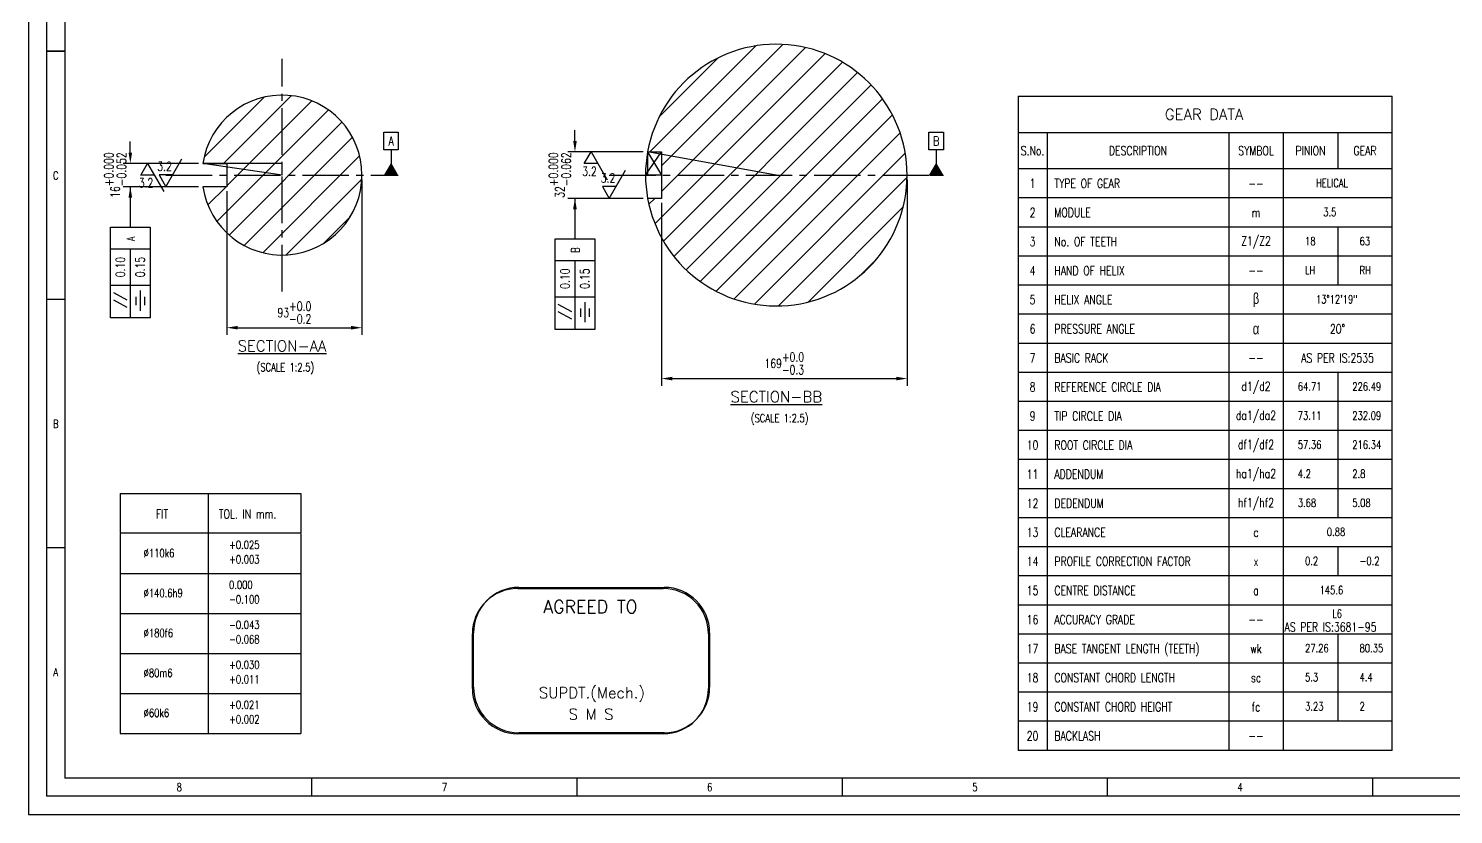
# Model space of a CAD drawing. Extents: x -2528 to 6089, y -2362 to 1067.
# Drawn here: x 5495.3 to 5887.5, y 490.2 to 706.5 of the extents above; entities that cross this region are included whole.
import ezdxf
from ezdxf.enums import TextEntityAlignment as Align

# ---------------------------------------------------------------- set-up
doc = ezdxf.new("R2010")
doc.units = 0
doc.header["$LTSCALE"] = 16
doc.header["$MEASUREMENT"] = 0
doc.linetypes.add('0', pattern=[100000, 100000, 0])
doc.linetypes.add('C2', pattern=[1.175, 0.8, -0.125, 0.125, -0.125])
doc.layers.get('0').update_dxf_attribs({"linetype": 'CONTINUOUS'})
doc.layers.get('DEFPOINTS').update_dxf_attribs({"linetype": 'CONTINUOUS'})
doc.layers.add('DIM', color=2, linetype='CONTINUOUS')
doc.layers.add('TXT', color=4, linetype='CONTINUOUS')
doc.styles.add('ROMANS', font='ROMANS.shx', dxfattribs={"width": 0.75, "height": 2.5})
doc.styles.add('ROMANT', font='ROMANT.shx', dxfattribs={"width": 0.75, "height": 2.75})
doc.styles.add('STYLE1', font='greeks.shx', dxfattribs={"width": 0.75, "height": 2.5})
doc.dimstyles.get("Standard").update_dxf_attribs({"dimtxt": 0.18, "dimasz": 3, "dimexe": 2, "dimexo": 1.25, "dimgap": 1.25, "dimtad": 1, "dimzin": 0, "dimdsep": 46, "dimtxsty": 'ROMANS', "dimcen": 0, "dimclrd": 2, "dimclre": 2, "dimclrt": 2, "dimadec": 0, "dimazin": 0, "dimtfac": 1, "dimtix": 1, "dimtofl": 0, "dimtmove": 0, "dimatfit": 1, "dimfxl": 0, "dimtvp": 1, "dimtolj": 1, "dimtzin": 0, "dimarcsym": 0})

# ---------------------------------------------------------------- blocks, each defined once
blk = doc.blocks.new('fit_heading')
at = {"layer": 'TXT', "color": 7, "linetype": '0'}
for p, q in [((0, 0), (49.72, 0)), ((0, 0), (0, -10.83)), ((24.22, 0.07), (24.22, -10.83)), ((49.72, 0), (49.72, -10.83)), ((0, -10.83), (49.72, -10.83))]:
    blk.add_line(p, q, dxfattribs=at)
at = {"color": 3, "style": 'ROMANS', "width": 0.75}
for s, p in [('FIT', (9.85, -6.89)), ('TOL. IN mm.', (27.19, -6.89))]:
    blk.add_text(s, height=2.5, dxfattribs=at).set_placement(p)
blk = doc.blocks.new('*D89')
at = {"color": 2, "lineweight": -2, "transparency": 16777216}
for p, q in [((5523.3, 672.35), (5523.3, 675.35)), ((5542.05, 669.35), (5521.3, 669.35)), ((5542.05, 662.95), (5521.3, 662.95)), ((5523.3, 659.95), (5523.3, 656.95))]:
    blk.add_line(p, q, dxfattribs=at)
at = {"color": 2, "transparency": 16777216}
for points in [[(5522.8, 672.35), (5523.8, 672.35), (5523.3, 669.35)], [(5522.8, 659.95), (5523.8, 659.95), (5523.3, 662.95)]]:
    blk.add_solid(points, dxfattribs=at)
at = {"layer": 'DEFPOINTS', "color": 0, "transparency": 16777216}
for p in [(5543.3, 669.35), (5523.3, 662.95), (5543.3, 662.95)]:
    blk.add_point(p, dxfattribs=at)
at = {"color": 3, "transparency": 16777216, "insert": (5519.13, 666.15), "char_height": 2.5, "attachment_point": 5, "rotation": 89.9998, "style": 'ROMANS'}
blk.add_mtext('\\A1;16\\S+0.000^ -0.052;', dxfattribs=at)
blk = doc.blocks.new('*D90')
at = {"color": 2, "lineweight": -2, "transparency": 16777216}
for p, q in [((5587.06, 664.9), (5587.06, 622.15)), ((5549.86, 661.7), (5549.86, 622.15)), ((5552.86, 624.15), (5584.06, 624.15))]:
    blk.add_line(p, q, dxfattribs=at)
at = {"color": 2, "transparency": 16777216}
for points in [[(5552.86, 624.65), (5552.86, 623.65), (5549.86, 624.15)], [(5584.06, 624.65), (5584.06, 623.65), (5587.06, 624.15)]]:
    blk.add_solid(points, dxfattribs=at)
at = {"layer": 'DEFPOINTS', "color": 0, "transparency": 16777216}
for p in [(5549.86, 662.95), (5587.06, 666.15), (5587.06, 624.15)]:
    blk.add_point(p, dxfattribs=at)
at = {"color": 3, "transparency": 16777216, "insert": (5568.46, 628.32), "char_height": 2.5, "attachment_point": 5, "style": 'ROMANS'}
blk.add_mtext('\\A1;93\\S+0.0^ -0.2;', dxfattribs=at)
blk = doc.blocks.new('32delB')
at = {"color": 2}
for p, q in [((-1.87, -3.25), (0, 0)), ((0, 0), (4.45, -7.71)), ((1.87, -3.25), (-1.87, -3.25))]:
    blk.add_line(p, q, dxfattribs=at)
at = {"color": 3, "style": 'ROMANS', "width": 0.75}
blk.add_text('3.2', height=2.5, dxfattribs=at).set_placement((-2.45, -6.59))
blk = doc.blocks.new('32delA')
at = {"color": 2}
for p, q in [((0, 0), (4.45, 7.71)), ((-1.87, 3.25), (0, 0)), ((1.87, 3.25), (-1.87, 3.25))]:
    blk.add_line(p, q, dxfattribs=at)
at = {"color": 3, "style": 'ROMANS', "width": 0.75}
blk.add_text('3.2', height=2.5, dxfattribs=at).set_placement((-2.34, 4.35))
blk = doc.blocks.new('SEC_A')
at = {"layer": 'DIM', "color": 7, "style": 'ROMANT'}
blk.add_text('%%USECTION-AA', height=3, dxfattribs=at).set_placement((0, 0), align=Align.MIDDLE)
blk = doc.blocks.new('DATUMA')
h = blk.add_hatch(color=2)
h.dxf.hatch_style = 1
h.paths.add_polyline_path([(-1.8, 0), (1.8, 0), (0, 3.12)])
at = {"color": 2}
for p, q in [((0, 6.93), (0, 3.12)), ((0, 3.12), (-1.8, 0)), ((-1.8, 0), (1.8, 0)), ((1.8, 0), (0, 3.12))]:
    blk.add_line(p, q, dxfattribs=at)
blk.add_lwpolyline([(-1.98, 11.78), (1.98, 11.78), (1.98, 6.93), (-1.98, 6.93)], close=True, dxfattribs=at)
at = {"color": 3, "style": 'ROMANS', "width": 0.75}
blk.add_text('A', height=2.5, dxfattribs=at).set_placement((0, 9.35), align=Align.MIDDLE_CENTER)
blk = doc.blocks.new('keyway_geotol')
at = {"color": 2}
for p, q in [((0, 0), (0, -11.16)), ((-5.43, -17.13), (5.43, -17.13)), ((0, -17.13), (0, -36.06)), ((-5.43, -27.09), (0, -27.09)), ((0, -27.09), (5.43, -27.09))]:
    blk.add_line(p, q, dxfattribs=at)
at = {"color": 3}
for p, q in [((-4.67, -29.14), (-0.94, -31.12)), ((-4.67, -31.17), (-0.94, -33.15)), ((1.52, -30.27), (1.52, -32.57)), ((2.72, -28.59), (2.72, -34.11)), ((3.91, -30.27), (3.91, -32.57))]:
    blk.add_line(p, q, dxfattribs=at)
at = {"color": 2}
blk.add_lwpolyline([(-5.43, -11.16), (5.43, -11.16), (5.43, -36.06), (-5.43, -36.06)], close=True, dxfattribs=at)
blk.add_solid([(-0.5, -3), (0.5, -3), (0, 0)], dxfattribs=at)
at = {"color": 3, "style": 'ROMANS', "width": 0.75}
for s, p in [('0.10', (-2.72, -22.11)), ('0.15', (2.72, -22.11))]:
    blk.add_text(s, height=2.5, rotation=90, dxfattribs=at).set_placement(p, align=Align.MIDDLE_CENTER)
blk = doc.blocks.new('dit_lineitem')
at = {"layer": 'TXT', "color": 7, "linetype": '0'}
for p, q in [((0, 0), (0, -11)), ((24.22, 0.07), (24.22, -11)), ((49.72, 0), (49.72, -11))]:
    blk.add_line(p, q, dxfattribs=at)
at = {"layer": 'TXT', "color": 2, "linetype": '0'}
blk.add_line((0, -11), (49.72, -11), dxfattribs=at)
blk = doc.blocks.new('Geartable_y')
for p, q in [((0, 0), (0, -180)), ((0, 0), (103, 0)), ((103, -180), (103, 0)), ((0, -10), (103, -10)), ((8, -10), (8, -180)), ((58, -10), (58, -180)), ((73, -10), (73, -180)), ((88, -10), (88, -20)), ((103, -20), (0, -20)), ((88, -36), (88, -52)), ((88, -76), (88, -100)), ((88, -100), (88, -116)), ((88, -124), (88, -132)), ((88, -148), (88, -172))]:
    blk.add_line(p, q)
at = {"color": 2}
for p, q in [((103, -28), (0, -28)), ((103, -36), (0, -36)), ((103, -44), (0, -44)), ((103, -52), (0, -52)), ((103, -60), (0, -60)), ((103, -68), (0, -68)), ((103, -76), (0, -76)), ((103, -84), (0, -84)), ((103, -92), (0, -92)), ((103, -100), (0, -100)), ((103, -108), (0, -108)), ((103, -116), (0, -116)), ((103, -124), (0, -124)), ((103, -132), (0, -132)), ((103, -140), (0, -140)), ((103, -148), (0, -148)), ((103, -156), (0, -156)), ((103, -164), (0, -164)), ((103, -172), (0, -172)), ((103, -180), (0, -180))]:
    blk.add_line(p, q, dxfattribs=at)
at = {"color": 7, "style": 'ROMANS', "width": 0.75}
for s, p in [('S.No.', (4, -15)), ('DESCRIPTION', (33, -15)), ('SYMBOL', (65.5, -15)), ('PINION', (80.5, -15)), ('GEAR', (95.5, -15))]:
    blk.add_text(s, height=2.5, dxfattribs=at).set_placement(p, align=Align.MIDDLE)
at = {"color": 3, "width": 0.75}
for s, height, style, p in [('1', 2.5, 'ROMANS', (4, -24)), ('--', 2.5, 'ROMANS', (65.5, -24)), ('2', 2.5, 'ROMANS', (4, -32)), ('m', 2.5, 'ROMANS', (65.5, -32)), ('3', 2.5, 'ROMANS', (4, -40)), ('Z1/Z2', 2.5, 'ROMANS', (65.5, -40)), ('4', 2.5, 'ROMANS', (4, -48)), ('--', 2.5, 'ROMANS', (65.5, -48)), ('5', 2.5, 'ROMANS', (4, -56)), ('b', 3, 'STYLE1', (65.5, -56)), ('6', 2.5, 'ROMANS', (4, -64)), ('a', 3.12, 'STYLE1', (65.5, -64)), ('20%%D', 2.5, 'ROMANS', (87.93, -64.01)), ('7', 2.5, 'ROMANS', (4, -72)), ('--', 2.5, 'ROMANS', (65.5, -72)), ('AS PER IS:2535', 2.5, 'ROMANS', (87.93, -72.01)), ('d1/d2', 2.5, 'ROMANS', (65.5, -80)), ('8', 2.5, 'ROMANS', (4, -80)), ('da1/da2', 2.5, 'ROMANS', (65.5, -88)), ('9', 2.5, 'ROMANS', (4, -88)), ('df1/df2', 2.5, 'ROMANS', (65.5, -96)), ('10', 2.5, 'ROMANS', (4, -96)), ('11', 2.5, 'ROMANS', (4, -104)), ('ha1/ha2', 2.5, 'ROMANS', (65.5, -104)), ('12', 2.5, 'ROMANS', (4, -112)), ('hf1/hf2', 2.5, 'ROMANS', (65.5, -112)), ('13', 2.5, 'ROMANS', (4, -120)), ('c', 2.5, 'ROMANS', (65.5, -120)), ('14', 2.5, 'ROMANS', (4, -128)), ('x', 2.5, 'ROMANS', (65.5, -128)), ('15', 2.5, 'ROMANS', (4, -136)), ('a', 2.5, 'ROMANS', (65.5, -136)), ('16', 2.5, 'ROMANS', (4, -144)), ('--', 2.5, 'ROMANS', (65.5, -144)), ('17', 2.5, 'ROMANS', (4, -152)), ('wk', 2.5, 'ROMANS', (65.5, -152)), ('18', 2.5, 'ROMANS', (4, -160)), ('sc', 2.5, 'ROMANS', (65.5, -160)), ('19', 2.5, 'ROMANS', (4, -168)), ('fc', 2.5, 'ROMANS', (65.5, -168)), ('20', 2.5, 'ROMANS', (4, -176)), ('--', 2.5, 'ROMANS', (65.5, -176))]:
    blk.add_text(s, height=height, dxfattribs=dict(at, style=style)).set_placement(p, align=Align.MIDDLE)
at = {"color": 3, "style": 'ROMANS', "width": 0.75}
for s, p in [('TYPE OF GEAR', (10, -25.25)), ('MODULE', (10, -33.25)), ('No. OF TEETH', (10, -41.25)), ('HAND OF HELIX', (10, -49.25)), ('HELIX ANGLE', (10, -57.25)), ('PRESSURE ANGLE', (10, -65.25)), ('BASIC RACK', (10, -73.25)), ('REFERENCE CIRCLE DIA', (10, -81.25)), ('TIP CIRCLE DIA', (10, -89.25)), ('ROOT CIRCLE DIA', (10, -97.25)), ('ADDENDUM', (10, -105.25)), ('DEDENDUM', (10, -113.25)), ('CLEARANCE', (10, -121.25)), ('PROFILE CORRECTION FACTOR', (10, -129.25)), ('CENTRE DISTANCE', (10, -137.25)), ('ACCURACY GRADE', (10, -145.25)), ('AS PER IS:3681-95', (73.35, -147.28)), ('BASE TANGENT LENGTH (TEETH)', (10, -153.25)), ('CONSTANT CHORD LENGTH', (10, -161.25)), ('CONSTANT CHORD HEIGHT', (10, -169.25)), ('BACKLASH', (10, -177.25))]:
    blk.add_text(s, height=2.5, dxfattribs=at).set_placement(p)
at = {"layer": 'DIM', "color": 7, "style": 'ROMANT'}
blk.add_text('GEAR DATA', height=3, dxfattribs=at).set_placement((51.21, -5), align=Align.MIDDLE)
blk = doc.blocks.new('*D104')
at = {"color": 2, "lineweight": -2, "transparency": 16777216}
for p, q in [((5645.68, 675.55), (5645.68, 678.55)), ((5664.43, 672.55), (5643.68, 672.55)), ((5664.43, 659.75), (5643.68, 659.75)), ((5645.68, 656.75), (5645.68, 653.75))]:
    blk.add_line(p, q, dxfattribs=at)
at = {"color": 2, "transparency": 16777216}
for points in [[(5645.18, 675.55), (5646.18, 675.55), (5645.68, 672.55)], [(5645.18, 656.75), (5646.18, 656.75), (5645.68, 659.75)]]:
    blk.add_solid(points, dxfattribs=at)
at = {"layer": 'DEFPOINTS', "color": 0, "transparency": 16777216}
for p in [(5665.68, 672.55), (5645.68, 659.75), (5665.68, 659.75)]:
    blk.add_point(p, dxfattribs=at)
at = {"color": 3, "transparency": 16777216, "insert": (5641.51, 666.15), "char_height": 2.5, "attachment_point": 5, "rotation": 89.9998, "style": 'ROMANS'}
blk.add_mtext('\\A1;32\\S+0.000^ -0.062;', dxfattribs=at)
blk = doc.blocks.new('*D105')
at = {"color": 2, "lineweight": -2, "transparency": 16777216}
for p, q in [((5737.1, 664.9), (5737.1, 608.15)), ((5669.5, 658.5), (5669.5, 608.15)), ((5672.5, 610.15), (5734.1, 610.15))]:
    blk.add_line(p, q, dxfattribs=at)
at = {"color": 2, "transparency": 16777216}
for points in [[(5672.5, 610.65), (5672.5, 609.65), (5669.5, 610.15)], [(5734.1, 610.65), (5734.1, 609.65), (5737.1, 610.15)]]:
    blk.add_solid(points, dxfattribs=at)
at = {"layer": 'DEFPOINTS', "color": 0, "transparency": 16777216}
for p in [(5737.1, 666.15), (5669.5, 659.75), (5737.1, 610.15)]:
    blk.add_point(p, dxfattribs=at)
at = {"color": 3, "transparency": 16777216, "insert": (5703.3, 614.32), "char_height": 2.5, "attachment_point": 5, "style": 'ROMANS'}
blk.add_mtext('\\A1;169\\S+0.0^ -0.3;', dxfattribs=at)
blk = doc.blocks.new('SEC_B')
at = {"layer": 'DIM', "color": 7, "style": 'ROMANT'}
blk.add_text('%%USECTION-BB', height=3, dxfattribs=at).set_placement((0, 0), align=Align.MIDDLE)
blk = doc.blocks.new('DATUMB')
h = blk.add_hatch(color=2)
h.dxf.hatch_style = 1
h.paths.add_polyline_path([(-1.8, 0), (1.8, 0), (0, 3.12)])
at = {"color": 2}
for p, q in [((-1.98, 11.78), (1.98, 11.78)), ((-1.98, 6.93), (-1.98, 11.78)), ((1.98, 11.78), (1.98, 6.93)), ((1.98, 6.93), (-1.98, 6.93)), ((0, 6.93), (0, 3.12)), ((0, 3.12), (-1.8, 0)), ((-1.8, 0), (1.8, 0)), ((1.8, 0), (0, 3.12))]:
    blk.add_line(p, q, dxfattribs=at)
at = {"color": 3, "style": 'ROMANS', "width": 0.75}
blk.add_text('B', height=2.5, dxfattribs=at).set_placement((0, 9.35), align=Align.MIDDLE_CENTER)

msp = doc.modelspace()

# ---------------------------------------------------------------- hatches: boundary and pattern name
h = msp.add_hatch()
h.set_pattern_fill('ANSI31', color=2, scale=40, style=0)
h.set_pattern_definition([(45, (4685.8544, -3.851), (-3.535534, 3.535534), [])])
edge = h.paths.add_edge_path()
edge.add_line((5665.6778618, 672.5489486), (5669.5044055, 672.5489486))
edge.add_line((5669.5044055, 672.5489486), (5669.5044055, 659.7489486))
edge.add_line((5669.5044055, 659.7489486), (5665.6778618, 659.7489486))
edge.add_arc((5701.1044055, 666.1489486), 36, 190.240348321, 529.759651679)
h = msp.add_hatch()
h.set_pattern_fill('ANSI31', color=2, scale=40, style=0)
h.set_pattern_definition([(45, (4805.0623, -3.851), (-3.535534, 3.535534), [])])
edge = h.paths.add_edge_path()
edge.add_line((5543.2962531, 669.3489486), (5549.8622817, 669.3489486))
edge.add_line((5549.8622817, 669.3489486), (5549.8622817, 662.9489486))
edge.add_line((5549.8622817, 662.9489486), (5543.2962531, 662.9489486))
edge.add_arc((5565.0622817, 666.1489486), 22, 188.363601789, 531.636398211)

# ---------------------------------------------------------------- linework, layer by layer
for p, q in [((5500.271751, 905.2139928), (5500.271751, 495.2139928)), ((5505.271751, 900.2139928), (5505.271751, 500.2139928)), ((5629.9428776, 552.4139928), (5669.9428776, 552.4139928)), ((5630.2428776, 552.7139928), (5670.2428776, 552.7139928)), ((5617.4428776, 524.9139928), (5617.4428776, 539.9139928)), ((5617.7428776, 525.2139928), (5617.7428776, 540.2139928)), ((5682.4428776, 539.9139928), (5682.4428776, 524.9139928)), ((5682.7428776, 540.2139928), (5682.7428776, 525.2139928)), ((5669.9428776, 512.4139928), (5629.9428776, 512.4139928)), ((5670.2428776, 512.7139928), (5630.2428776, 512.7139928)), ((6079.271751, 500.2139928), (5505.271751, 500.2139928)), ((6084.271751, 495.2139928), (5500.271751, 495.2139928))]:
    msp.add_line(p, q)
at = {"color": 2}
for p, q in [((5505.271751, 700.2039928), (5500.271751, 700.2039928)), ((5505.271751, 631.8739928), (5500.271751, 631.8739928)), ((5505.271751, 631.8739928), (5500.271751, 631.8739928)), ((5505.271751, 563.5439928), (5500.271751, 563.5439928)), ((5573.271751, 495.2139928), (5573.271751, 500.2139928)), ((5646.271751, 495.2139928), (5646.271751, 500.2139928)), ((5719.271751, 495.2139928), (5719.271751, 500.2139928)), ((5792.271751, 495.2139928), (5792.271751, 500.2139928)), ((5865.271751, 495.2139928), (5865.271751, 500.2139928))]:
    msp.add_line(p, q, dxfattribs=at)
at = {"color": 2, "linetype": 'C2'}
for p, q in [((5565.0622817, 634.1489486), (5565.0622817, 698.1489486)), ((5533.0622817, 666.1489486), (5597.0622817, 666.1489486)), ((5655.1044055, 666.1489486), (5747.1044055, 666.1489486))]:
    msp.add_line(p, q, dxfattribs=at)
at = {"color": 0}
for p, q in [((5665.1044055, 666.1489486), (5669.5044055, 672.5489486)), ((5665.6778618, 672.5489486), (5669.5044055, 666.1489486)), ((5701.1044055, 666.1489486), (5665.6778618, 672.5489486)), ((5665.6778618, 672.5489486), (5665.6778618, 666.1489486)), ((5565.0622817, 669.3504979), (5543.2962531, 669.3489486)), ((5543.2962531, 669.3489486), (5549.8622817, 669.3489486)), ((5565.0622817, 666.1489486), (5543.2962531, 669.3489486)), ((5565.0622817, 666.1489486), (5565.0622817, 669.3504979)), ((5669.5044055, 666.1489486), (5665.1044055, 666.1489486))]:
    msp.add_line(p, q, dxfattribs=at)
for points in [[(5665.6778618, 672.5489486), (5669.5044055, 672.5489486), (5669.5044055, 659.7489486), (5665.6778618, 659.7489486)], [(5543.2962531, 669.3489486), (5549.8622817, 669.3489486), (5549.8622817, 662.9489486), (5543.2962531, 662.9489486)]]:
    msp.add_lwpolyline(points, dxfattribs=at)
for centre, radius, start, end in [((5701.1044055, 666.1489486), 36, 190.240348321, 169.759651679), ((5565.0622817, 666.1489486), 22, 188.363601789, 171.636398211), ((5701.1044055, 666.1489486), 36, 169.759651679, 190.240348321)]:
    msp.add_arc(centre, radius, start, end, dxfattribs=at)
for centre, start, end in [((5629.9428776, 539.9139928), 90, 180), ((5630.2428776, 540.2139928), 90, 180), ((5669.9428776, 539.9139928), 0, 90), ((5670.2428776, 540.2139928), 0, 90), ((5629.9428776, 524.9139928), 180, 270), ((5630.2428776, 525.2139928), 180, 270), ((5669.9428776, 524.9139928), 270, 0), ((5670.2428776, 525.2139928), 270, 0)]:
    msp.add_arc(centre, 12.5, start, end)
at = {"layer": 'DIM', "color": 2}
for p, q in [((5495.271751, 910.2139928), (5495.271751, 490.2139928)), ((5500.271751, 700.2139928), (5505.271751, 700.2139928)), ((5495.271751, 490.2139928), (6089.271751, 490.2139928))]:
    msp.add_line(p, q, dxfattribs=at)

# ---------------------------------------------------------------- block references
at = {"color": 0}
for name, p in [('Geartable_y', (5767.633633, 687.8464355)), ('DATUMA', (5595.0622817, 666.1489486)), ('DATUMB', (5745.1044055, 666.1489486)), ('32delB', (5650.1044055, 672.5489486)), ('32delB', (5528.0622817, 669.3489486)), ('32delA', (5533.0622817, 662.9489486)), ('32delA', (5655.1044055, 659.7489486)), ('keyway_geotol', (5523.2962531, 662.9489486)), ('keyway_geotol', (5645.6778618, 659.7489486)), ('SEC_A', (5565.0622817, 619.1489486)), ('SEC_B', (5701.1044055, 605.1489486)), ('fit_heading', (5520.469612, 578.5294872)), ('dit_lineitem', (5520.469612, 567.5294872)), ('dit_lineitem', (5520.469612, 556.5294872)), ('dit_lineitem', (5520.469612, 545.5294872)), ('dit_lineitem', (5520.469612, 534.5294872)), ('dit_lineitem', (5520.469612, 523.5294872))]:
    msp.add_blockref(name, p, dxfattribs=at)

# ---------------------------------------------------------------- texts
at = {"color": 2, "style": 'ROMANS', "width": 0.75}
for s, p in [('C', (5502.771751, 666.0389928)), ('B', (5502.771751, 597.7089928)), ('A', (5502.771751, 529.3789928)), ('8', (5536.771751, 497.7139928)), ('7', (5609.771751, 497.7139928)), ('6', (5682.771751, 497.7139928)), ('5', (5755.771751, 497.7139928)), ('4', (5828.771751, 497.7139928))]:
    msp.add_text(s, height=2.25, dxfattribs=at).set_placement(p, align=Align.MIDDLE)
at = {"color": 3, "style": 'ROMANS', "width": 0.75}
for s, p in [('HELICAL', (5849.633633, 662.8464355)), ('3.5', (5851.633633, 654.8464355)), ('18', (5846.633633, 646.8464355)), ('63', (5861.633633, 646.8464355)), ('LH', (5846.633633, 638.8464355)), ('RH', (5861.633633, 638.8464355)), ('13°12\'19"', (5849.633633, 630.8464355)), ('(SCALE 1:2.5)', (5558.0622817, 612.1489486)), ('64.71', (5844.633633, 606.8464355)), ('226.49', (5859.633633, 606.8464355)), ('(SCALE 1:2.5)', (5694.1044055, 598.1489486)), ('73.11', (5844.633633, 598.8464355)), ('232.09', (5859.633633, 598.8464355)), ('57.36', (5844.633633, 590.8464355)), ('216.34', (5859.633633, 590.8464355)), ('4.2', (5844.633633, 582.8464355)), ('2.8', (5859.633633, 582.8464355)), ('3.68', (5844.633633, 574.8464355)), ('5.08', (5859.633633, 574.8464355)), ('0.88', (5852.633633, 566.8464355)), ('+0.025', (5550.469612, 563.2794872)), ('%%c110k6', (5526.969612, 561.0294872)), ('+0.003', (5550.469612, 559.2794872)), ('0.2', (5846.633633, 558.8464355)), ('-0.2', (5861.633633, 558.8464355)), ('0.000', (5550.469612, 552.2794872)), ('145.6', (5850.633633, 550.8464355)), ('%%c140.6h9', (5526.969612, 550.0294872)), ('-0.100', (5550.469612, 548.2794872)), ('L6', (5854.133633, 544.3464355)), ('%%c180f6', (5526.969612, 539.0294872)), ('-0.043', (5550.469612, 541.2794872)), ('-0.068', (5550.469612, 537.2794872)), ('27.26', (5846.633633, 534.8464355)), ('80.35', (5861.633633, 534.8464355)), ('%%c80m6', (5526.969612, 528.0294872)), ('+0.030', (5550.469612, 530.2794872)), ('+0.011', (5550.469612, 526.2794872)), ('5.3', (5846.633633, 526.8464355)), ('4.4', (5861.633633, 526.8464355)), ('%%c60k6', (5526.969612, 517.0294872)), ('+0.021', (5550.469612, 519.2794872)), ('3.23', (5846.633633, 518.8464355)), ('2', (5861.633633, 518.8464355)), ('+0.002', (5550.469612, 515.2794872))]:
    msp.add_text(s, height=2.25, dxfattribs=at).set_placement(p)
for s, p in [('A', (5524.5462531, 647.9489486)), ('B', (5646.9278618, 644.7489486))]:
    msp.add_text(s, height=2.25, rotation=90.000210459, dxfattribs=at).set_placement(p)
at = {"style": 'ROMANT'}
for s, p in [('SUPDT.(Mech.)', (5650.3409606, 523.4978557)), ('S M S', (5650.1150287, 517.81113))]:
    msp.add_text(s, height=3, dxfattribs=at).set_placement(p, align=Align.MIDDLE)
at = {"layer": 'DIM', "color": 7, "style": 'ROMANT'}
msp.add_text('AGREED TO', height=3.5, dxfattribs=at).set_placement((5649.9428776, 547.3929992), align=Align.MIDDLE)

# ---------------------------------------------------------------- dimensions: what is measured, and where the dimension line sits
at = {"color": 0}
for base, p1, p2, override, picture, middle in [((5523.2962178, 662.9490221), (5543.2962531, 669.3489486), (5543.2962531, 662.9489486), {"dimgap": 1.25, "dimlfac": 2.5, "dimzin": 8, "dimpost": '<>', "dimclrt": 3, "dimtol": 1, "dimlim": 0, "dimtp": 0, "dimtm": 0.052, "dimtdec": 3}, '*D89', (5519.1295629, 666.1490374)), ((5645.6777912, 659.7490221), (5665.6778618, 672.5489486), (5665.6778618, 659.7489486), {"dimgap": 1.25, "dimlfac": 2.5, "dimzin": 8, "dimpost": '<>', "dimclrt": 3, "dimtol": 1, "dimlim": 0, "dimtp": 0, "dimtm": 0.062, "dimtdec": 3}, '*D104', (5641.5111481, 666.1490374))]:
    dim = msp.add_linear_dim(base=base, p1=p1, p2=p2, angle=269.999789541, dimstyle='Standard', override=override, dxfattribs=at)
    dim.commit()
    dim.dimension.update_dxf_attribs({"geometry": picture, "text_midpoint": middle})
for base, p1, p2, override, picture, middle in [((5587.0622817, 624.1489486), (5549.8622817, 662.9489486), (5587.0622817, 666.1489486), {"dimgap": 1.25, "dimlfac": 2.5, "dimzin": 8, "dimpost": '<>', "dimclrt": 3, "dimtol": 1, "dimlim": 0, "dimtp": 0, "dimtm": 0.2, "dimtdec": 1}, '*D90', (5568.4622817, 628.3156153)), ((5737.1044055, 610.1489486), (5669.5044055, 659.7489486), (5737.1044055, 666.1489486), {"dimgap": 1.25, "dimlfac": 2.5, "dimzin": 8, "dimpost": '<>', "dimclrt": 3, "dimtol": 1, "dimlim": 0, "dimtp": 0, "dimtm": 0.3, "dimtdec": 1}, '*D105', (5703.3044055, 614.3156153))]:
    dim = msp.add_linear_dim(base=base, p1=p1, p2=p2, dimstyle='Standard', override=override, dxfattribs=at)
    dim.commit()
    dim.dimension.update_dxf_attribs({"geometry": picture, "text_midpoint": middle})

doc.saveas('drawing.dxf')
